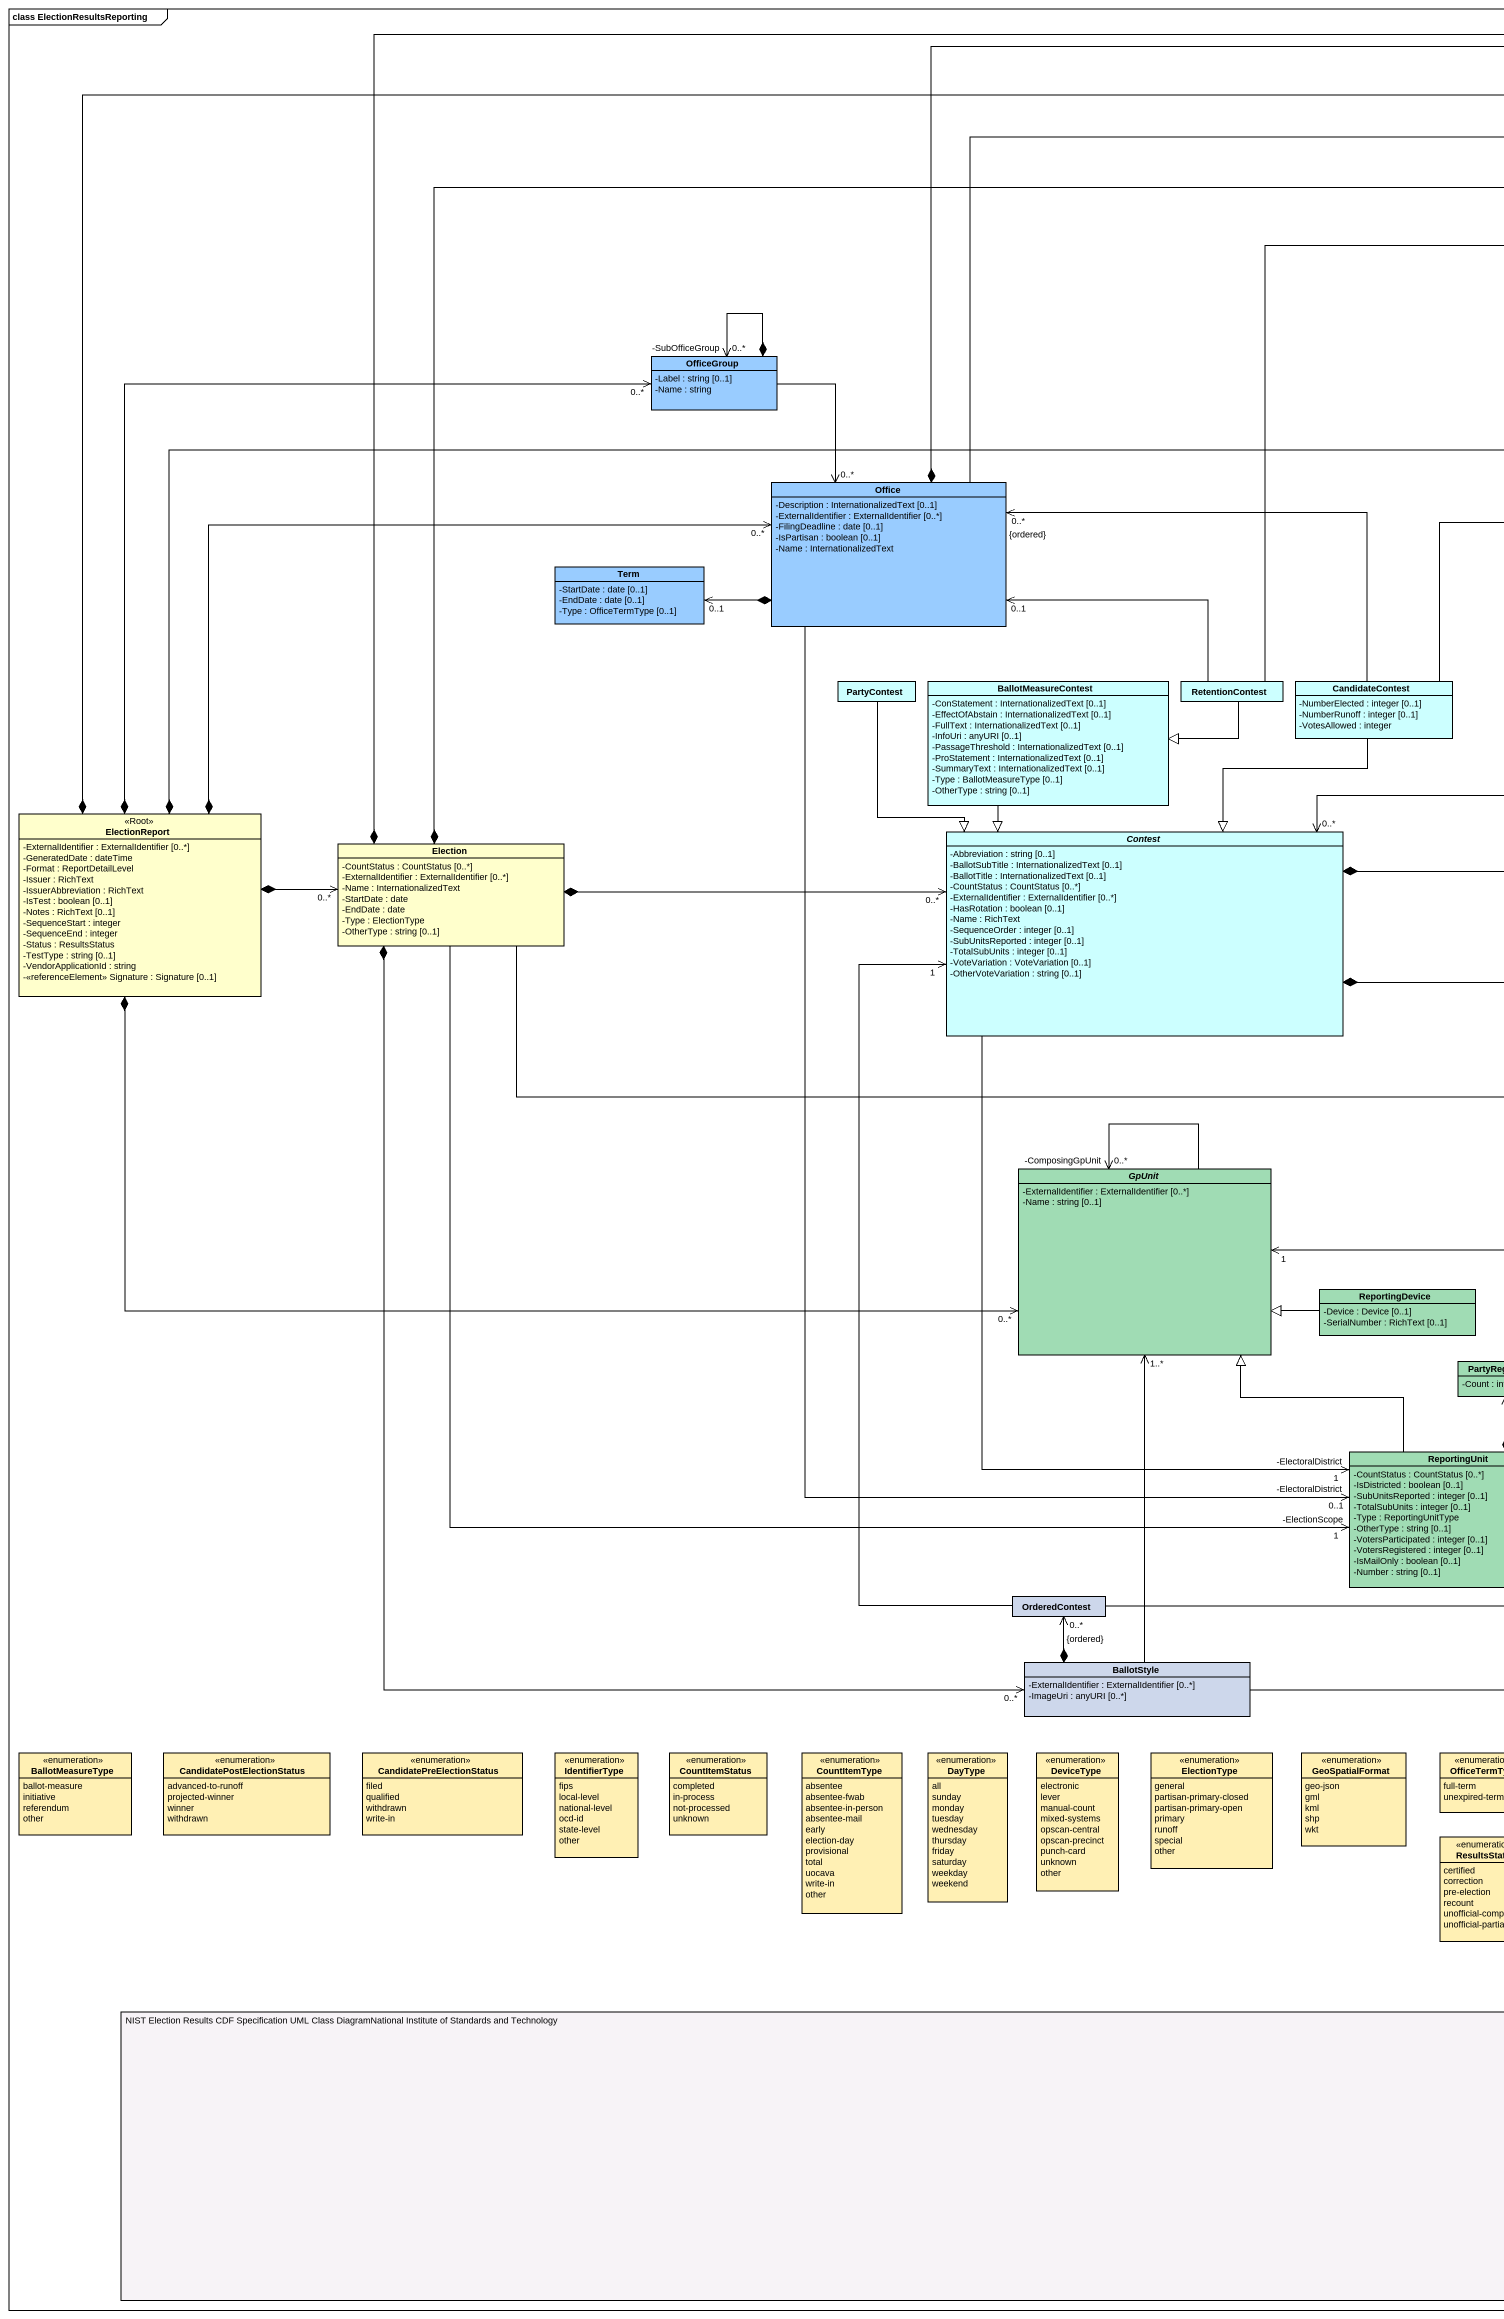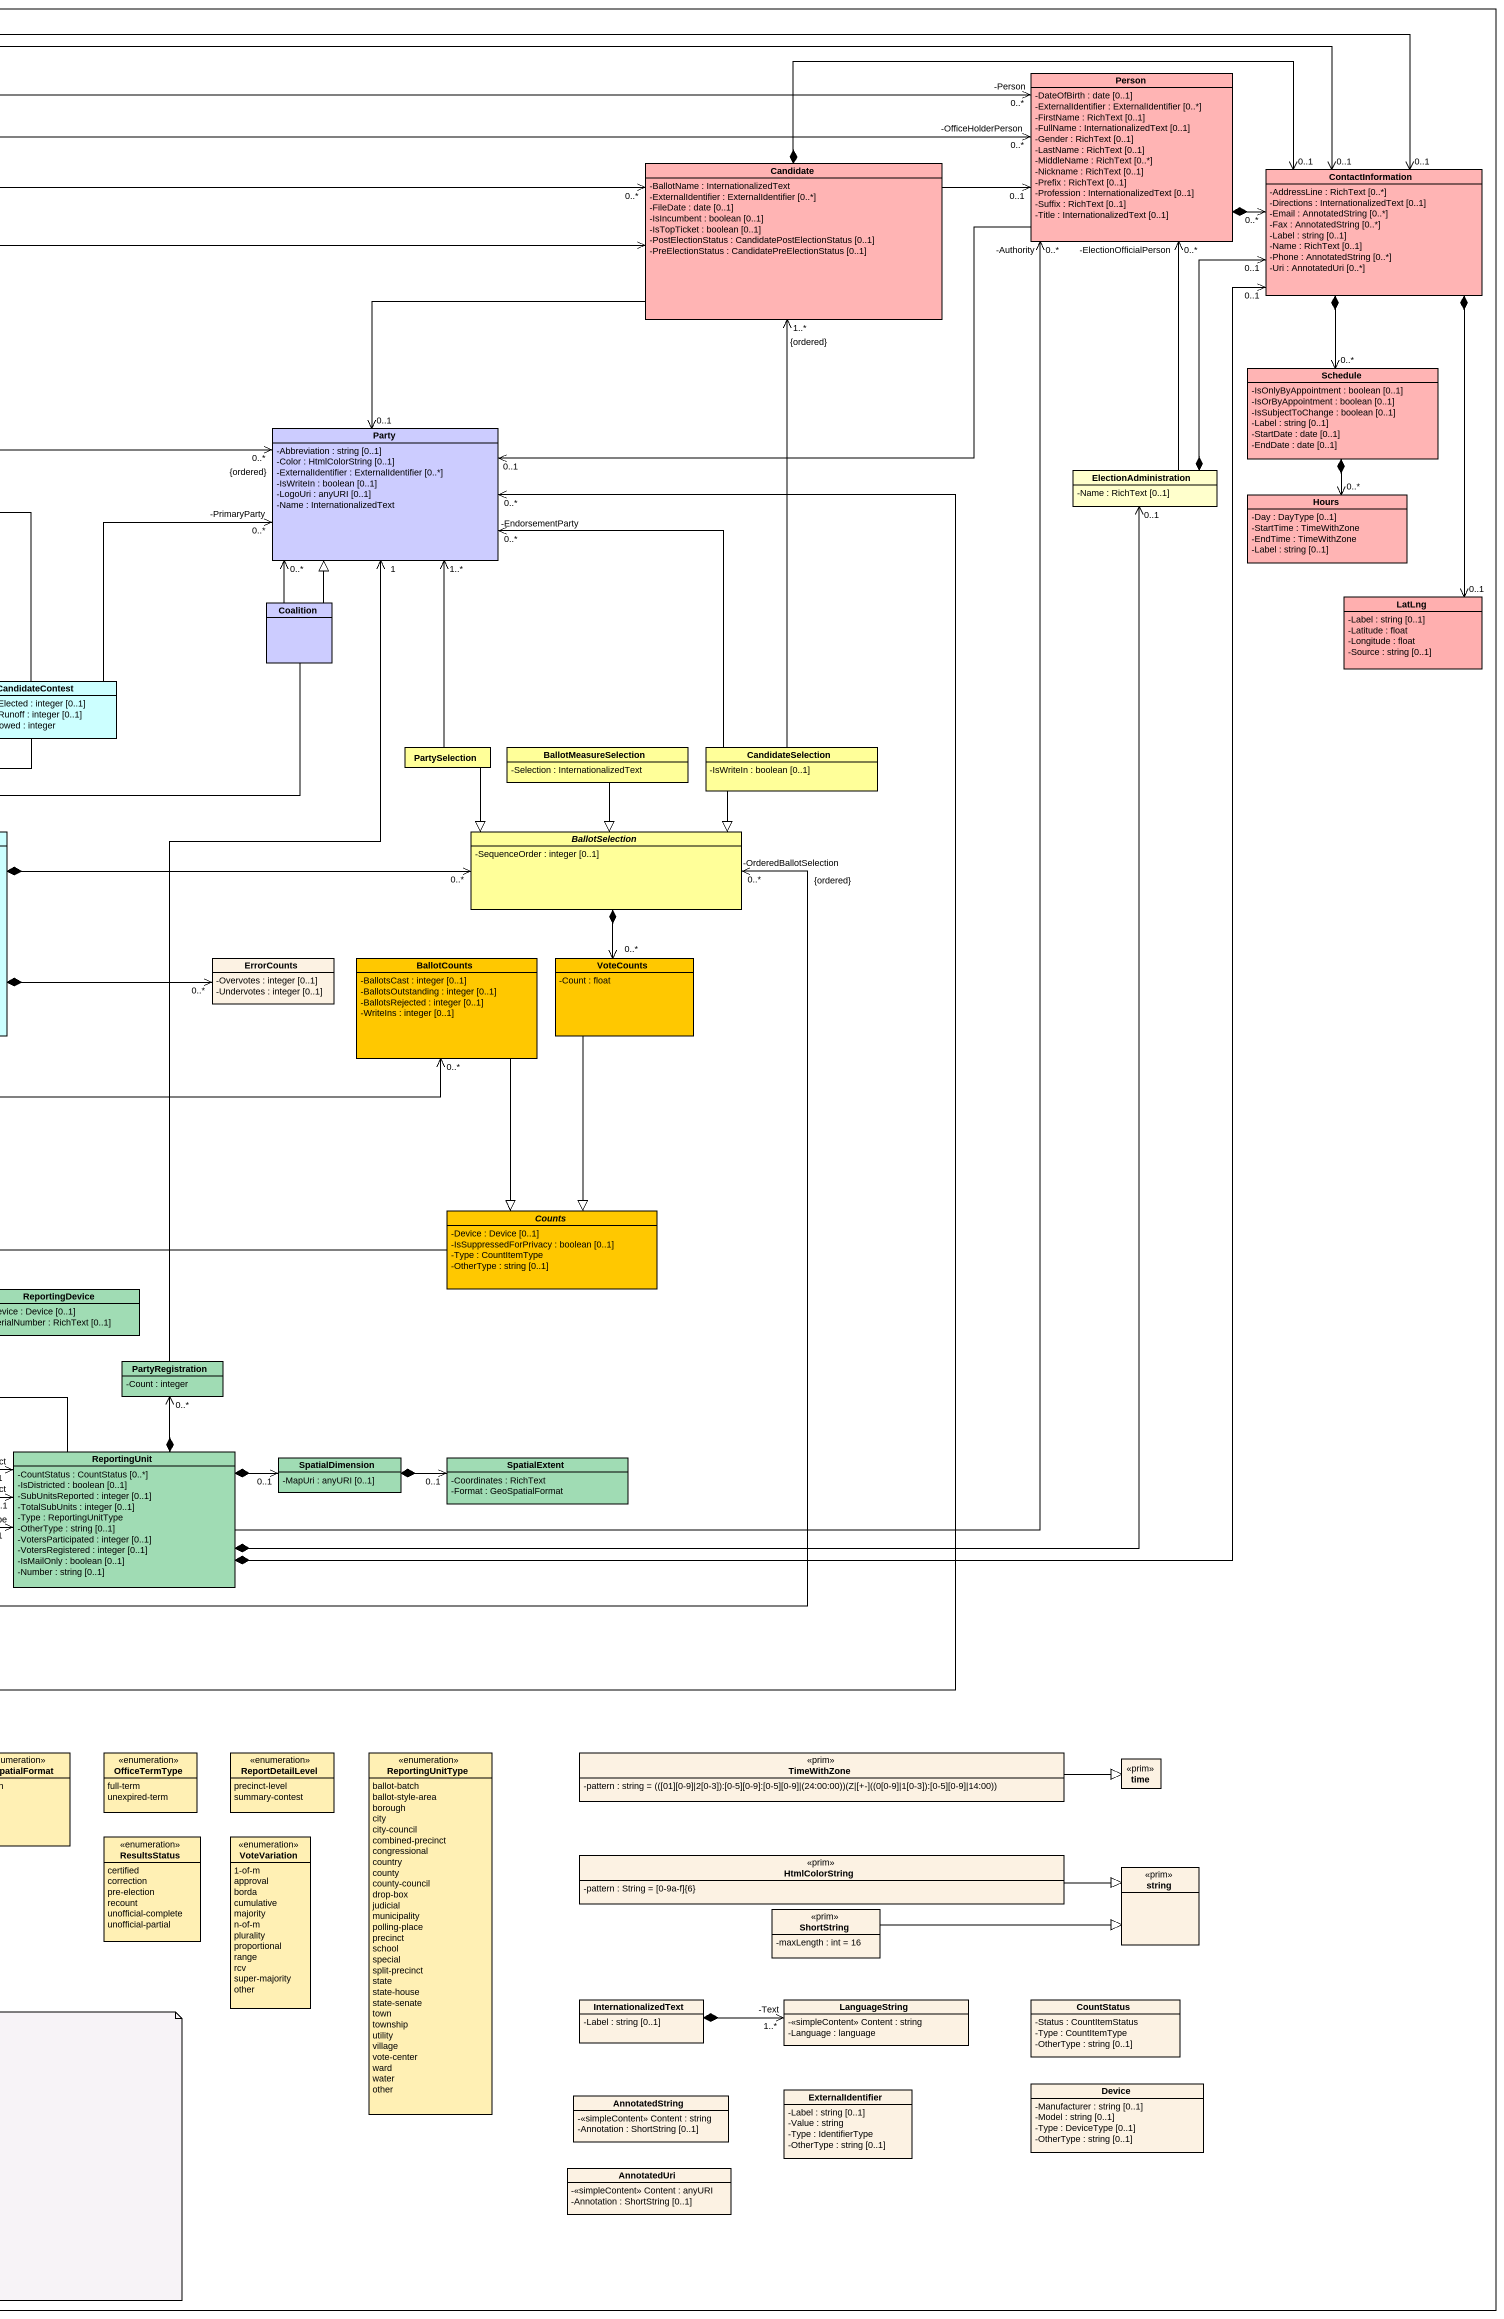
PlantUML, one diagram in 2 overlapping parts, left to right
@startuml
mainframe class ElectionResultsReporting
hide circle
hide empty members
skinparam classAttributeIconSize 0
class "Person" as Person_ #FFB4B4 {
  -DateOfBirth : date [0..1]
  -ExternalIdentifier : ExternalIdentifier [0..*]
  -FirstName : RichText [0..1]
  -FullName : InternationalizedText [0..1]
  -Gender : RichText [0..1]
  -LastName : RichText [0..1]
  -MiddleName : RichText [0..*]
  -Nickname : RichText [0..1]
  -Prefix : RichText [0..1]
  -Profession : InternationalizedText [0..1]
  -Suffix : RichText [0..1]
  -Title : InternationalizedText [0..1]
}
class Candidate #FFB4B4 {
  -BallotName : InternationalizedText
  -ExternalIdentifier : ExternalIdentifier [0..*]
  -FileDate : date [0..1]
  -IsIncumbent : boolean [0..1]
  -IsTopTicket : boolean [0..1]
  -PostElectionStatus : CandidatePostElectionStatus [0..1]
  -PreElectionStatus : CandidatePreElectionStatus [0..1]
}
class ContactInformation #FFB4B4 {
  -AddressLine : RichText [0..*]
  -Directions : InternationalizedText [0..1]
  -Email : AnnotatedString [0..*]
  -Fax : AnnotatedString [0..*]
  -Label : string [0..1]
  -Name : RichText [0..1]
  -Phone : AnnotatedString [0..*]
  -Uri : AnnotatedUri [0..*]
}
class OfficeGroup #99CCFF {
  -Label : string [0..1]
  -Name : string
}
class Schedule #FFB4B4 {
  -IsOnlyByAppointment : boolean [0..1]
  -IsOrByAppointment : boolean [0..1]
  -IsSubjectToChange : boolean [0..1]
  -Label : string [0..1]
  -StartDate : date [0..1]
  -EndDate : date [0..1]
}
class Party #CCCCFF {
  -Abbreviation : string [0..1]
  -Color : HtmlColorString [0..1]
  -ExternalIdentifier : ExternalIdentifier [0..*]
  -IsWriteIn : boolean [0..1]
  -LogoUri : anyURI [0..1]
  -Name : InternationalizedText
}
class Office #99CCFF {
  -Description : InternationalizedText [0..1]
  -ExternalIdentifier : ExternalIdentifier [0..*]
  -FilingDeadline : date [0..1]
  -IsPartisan : boolean [0..1]
  -Name : InternationalizedText
}
class ElectionAdministration #FFFFCC {
  -Name : RichText [0..1]
}
class Hours #FFB4B4 {
  -Day : DayType [0..1]
  -StartTime : TimeWithZone
  -EndTime : TimeWithZone
  -Label : string [0..1]
}
class Term #99CCFF {
  -StartDate : date [0..1]
  -EndDate : date [0..1]
  -Type : OfficeTermType [0..1]
}
class Coalition #CCCCFF
class LatLng #FFAFAF {
  -Label : string [0..1]
  -Latitude : float
  -Longitude : float
  -Source : string [0..1]
}
class PartyContest #CCFFFF
class BallotMeasureContest #CCFFFF {
  -ConStatement : InternationalizedText [0..1]
  -EffectOfAbstain : InternationalizedText [0..1]
  -FullText : InternationalizedText [0..1]
  -InfoUri : anyURI [0..1]
  -PassageThreshold : InternationalizedText [0..1]
  -ProStatement : InternationalizedText [0..1]
  -SummaryText : InternationalizedText [0..1]
  -Type : BallotMeasureType [0..1]
  -OtherType : string [0..1]
}
class RetentionContest #CCFFFF
class CandidateContest #CCFFFF {
  -NumberElected : integer [0..1]
  -NumberRunoff : integer [0..1]
  -VotesAllowed : integer
}
class PartySelection #FFFF99
class BallotMeasureSelection #FFFF99 {
  -Selection : InternationalizedText
}
class CandidateSelection #FFFF99 {
  -IsWriteIn : boolean [0..1]
}
class ElectionReport <<Root>> #FFFFCC {
  -ExternalIdentifier : ExternalIdentifier [0..*]
  -GeneratedDate : dateTime
  -Format : ReportDetailLevel
  -Issuer : RichText
  -IssuerAbbreviation : RichText
  -IsTest : boolean [0..1]
  -Notes : RichText [0..1]
  -SequenceStart : integer
  -SequenceEnd : integer
  -Status : ResultsStatus
  -TestType : string [0..1]
  -VendorApplicationId : string
  -<<referenceElement>> Signature : Signature [0..1]
}
class Election #FFFFCC {
  -CountStatus : CountStatus [0..*]
  -ExternalIdentifier : ExternalIdentifier [0..*]
  -Name : InternationalizedText
  -StartDate : date
  -EndDate : date
  -Type : ElectionType
  -OtherType : string [0..1]
}
abstract class Contest #CCFFFF {
  -Abbreviation : string [0..1]
  -BallotSubTitle : InternationalizedText [0..1]
  -BallotTitle : InternationalizedText [0..1]
  -CountStatus : CountStatus [0..*]
  -ExternalIdentifier : ExternalIdentifier [0..*]
  -HasRotation : boolean [0..1]
  -Name : RichText
  -SequenceOrder : integer [0..1]
  -SubUnitsReported : integer [0..1]
  -TotalSubUnits : integer [0..1]
  -VoteVariation : VoteVariation [0..1]
  -OtherVoteVariation : string [0..1]
}
abstract class BallotSelection #FFFF99 {
  -SequenceOrder : integer [0..1]
}
class ErrorCounts {
  -Overvotes : integer [0..1]
  -Undervotes : integer [0..1]
}
class BallotCounts #FFC800 {
  -BallotsCast : integer [0..1]
  -BallotsOutstanding : integer [0..1]
  -BallotsRejected : integer [0..1]
  -WriteIns : integer [0..1]
}
class VoteCounts #FFC800 {
  -Count : float
}
abstract class GpUnit #A0DCB4 {
  -ExternalIdentifier : ExternalIdentifier [0..*]
  -Name : string [0..1]
}
abstract class Counts #FFC800 {
  -Device : Device [0..1]
  -IsSuppressedForPrivacy : boolean [0..1]
  -Type : CountItemType
  -OtherType : string [0..1]
}
class ReportingDevice #A0DCB4 {
  -Device : Device [0..1]
  -SerialNumber : RichText [0..1]
}
class PartyRegistration #A0DCB4 {
  -Count : integer
}
class ReportingUnit #A0DCB4 {
  -CountStatus : CountStatus [0..*]
  -IsDistricted : boolean [0..1]
  -SubUnitsReported : integer [0..1]
  -TotalSubUnits : integer [0..1]
  -Type : ReportingUnitType
  -OtherType : string [0..1]
  -VotersParticipated : integer [0..1]
  -VotersRegistered : integer [0..1]
  -IsMailOnly : boolean [0..1]
  -Number : string [0..1]
}
class SpatialDimension #A0DCB4 {
  -MapUri : anyURI [0..1]
}
class SpatialExtent #A0DCB4 {
  -Coordinates : RichText
  -Format : GeoSpatialFormat
}
class OrderedContest #CDD7EB
class BallotStyle #CDD7EB {
  -ExternalIdentifier : ExternalIdentifier [0..*]
  -ImageUri : anyURI [0..*]
}
enum BallotMeasureType #FFF0B4 {
  ballot-measure
  initiative
  referendum
  other
}
enum CandidatePostElectionStatus #FFF0B4 {
  advanced-to-runoff
  projected-winner
  winner
  withdrawn
}
enum CandidatePreElectionStatus #FFF0B4 {
  filed
  qualified
  withdrawn
  write-in
}
enum IdentifierType #FFF0B4 {
  fips
  local-level
  national-level
  ocd-id
  state-level
  other
}
enum CountItemStatus #FFF0B4 {
  completed
  in-process
  not-processed
  unknown
}
enum CountItemType #FFF0B4 {
  absentee
  absentee-fwab
  absentee-in-person
  absentee-mail
  early
  election-day
  provisional
  total
  uocava
  write-in
  other
}
enum DayType #FFF0B4 {
  all
  sunday
  monday
  tuesday
  wednesday
  thursday
  friday
  saturday
  weekday
  weekend
}
enum DeviceType #FFF0B4 {
  electronic
  lever
  manual-count
  mixed-systems
  opscan-central
  opscan-precinct
  punch-card
  unknown
  other
}
enum ElectionType #FFF0B4 {
  general
  partisan-primary-closed
  partisan-primary-open
  primary
  runoff
  special
  other
}
enum GeoSpatialFormat #FFF0B4 {
  geo-json
  gml
  kml
  shp
  wkt
}
enum OfficeTermType #FFF0B4 {
  full-term
  unexpired-term
}
enum ReportDetailLevel #FFF0B4 {
  precinct-level
  summary-contest
}
enum ReportingUnitType #FFF0B4 {
  ballot-batch
  ballot-style-area
  borough
  city
  city-council
  combined-precinct
  congressional
  country
  county
  county-council
  drop-box
  judicial
  municipality
  polling-place
  precinct
  school
  special
  split-precinct
  state
  state-house
  state-senate
  town
  township
  utility
  village
  vote-center
  ward
  water
  other
}
class TimeWithZone <<prim>> {
  {field} -pattern : string = (([01][0-9]|2[0-3]):[0-5][0-9]:[0-5][0-9]|(24:00:00))(Z|[+-]((0[0-9]|1[0-3]):[0-5][0-9]|14:00))
}
class time <<prim>>
enum ResultsStatus #FFF0B4 {
  certified
  correction
  pre-election
  recount
  unofficial-complete
  unofficial-partial
}
enum VoteVariation #FFF0B4 {
  1-of-m
  approval
  borda
  cumulative
  majority
  n-of-m
  plurality
  proportional
  range
  rcv
  super-majority
  other
}
class HtmlColorString <<prim>> {
  -pattern : String = [0-9a-f]{6}
}
class string <<prim>>
class ShortString <<prim>> {
  -maxLength : int = 16
}
class InternationalizedText {
  -Label : string [0..1]
}
class LanguageString {
  -<<simpleContent>> Content : string
  -Language : language
}
class CountStatus {
  -Status : CountItemStatus
  -Type : CountItemType
  -OtherType : string [0..1]
}
class Device {
  -Manufacturer : string [0..1]
  -Model : string [0..1]
  -Type : DeviceType [0..1]
  -OtherType : string [0..1]
}
class AnnotatedString {
  -<<simpleContent>> Content : string
  -Annotation : ShortString [0..1]
}
class ExternalIdentifier {
  -Label : string [0..1]
  -Value : string
  -Type : IdentifierType
  -OtherType : string [0..1]
}
class AnnotatedUri {
  -<<simpleContent>> Content : anyURI
  -Annotation : ShortString [0..1]
}
Person_ *-right-> "0..*" ContactInformation
Person_ -left-> "0..1" Party
Candidate -right-> "0..1" Person_
Candidate *-right-> "0..1" ContactInformation
Candidate --> "0..1" Party
ContactInformation *--> "0..*" Schedule
ContactInformation *--> "0..1" LatLng
OfficeGroup *--> "-SubOfficeGroup\n0..*" OfficeGroup
OfficeGroup --> "0..*" Office
Schedule *--> "0..*" Hours
Office -right-> "-OfficeHolderPerson\n0..*" Person_
Office *-right-> "0..1" ContactInformation
Office *-left-> "0..1" Term
Office --> "0..1\n-ElectoralDistrict" ReportingUnit
ElectionAdministration -up-> "-ElectionOfficialPerson\n0..*" Person_
ElectionAdministration *-up-> "0..1" ContactInformation
Coalition -up-|> Party
Coalition -up-> "0..*" Party
Coalition --> "0..*" Contest
PartyContest --|> Contest
BallotMeasureContest --|> Contest
RetentionContest -right-> Candidate
RetentionContest -left-> "0..1" Office
RetentionContest -left-|> BallotMeasureContest
CandidateContest -up-> "-PrimaryParty\n0..*" Party
CandidateContest -left-> "0..*\n{ordered}" Office
CandidateContest --|> Contest
PartySelection -up-> "1..*" Party
PartySelection --|> BallotSelection
BallotMeasureSelection --|> BallotSelection
CandidateSelection -up-> "1..*\n{ordered}" Candidate
CandidateSelection -up-> "-EndorsementParty\n0..*" Party
CandidateSelection -left-|> BallotSelection
ElectionReport *-right-> "0..*\n-Person" Person_
ElectionReport *-up-> "0..*" OfficeGroup
ElectionReport *-right-> "0..*\n{ordered}" Party
ElectionReport *-right-> "0..*" Office
ElectionReport *-right-> "0..*" Election
ElectionReport *-right-> "0..*" GpUnit
Election *-right-> "0..*" Candidate
Election *-right-> "0..1" ContactInformation
Election *-right-> "0..*" Contest
Election -right-> "0..*" BallotCounts
Election --> "-ElectionScope\n1" ReportingUnit
Election *--> "0..*" BallotStyle
Contest *-right-> "0..*" BallotSelection
Contest *-right-> "0..*" ErrorCounts
BallotCounts --|> Counts
VoteCounts "0..*" <-up-* BallotSelection
VoteCounts --|> Counts
GpUnit --> "-ComposingGpUnit\n0..*" GpUnit
Counts -left-> "1" GpUnit
ReportingDevice -left-|> GpUnit
PartyRegistration -up-> "1" Party
ReportingUnit -up-> "-Authority\n0..*" Person_
ReportingUnit *-up-> "0..1" ContactInformation
ReportingUnit *-up-> "0..1" ElectionAdministration
ReportingUnit "-ElectoralDistrict\n1" <-up- Contest
ReportingUnit -up-|> GpUnit
ReportingUnit *-up-> "0..*" PartyRegistration
ReportingUnit *-right-> "0..1" SpatialDimension
SpatialDimension *-right-> "0..1" SpatialExtent
OrderedContest -up-> "1" Contest
OrderedContest -up-> "{ordered}\n0..*\n-OrderedBallotSelection" BallotSelection
BallotStyle -up-> "0..*" Party
BallotStyle -up-> "1..*" GpUnit
BallotStyle *-up-> "{ordered}\n0..*" OrderedContest
TimeWithZone -right-|> time
HtmlColorString -right-|> string
ShortString -right-|> string
InternationalizedText *-right-> "1..*\n-Text" LanguageString
note as N1
  NIST Election Results CDF Specification UML Class DiagramNational Institute of Standards and Technology
end note
@enduml
